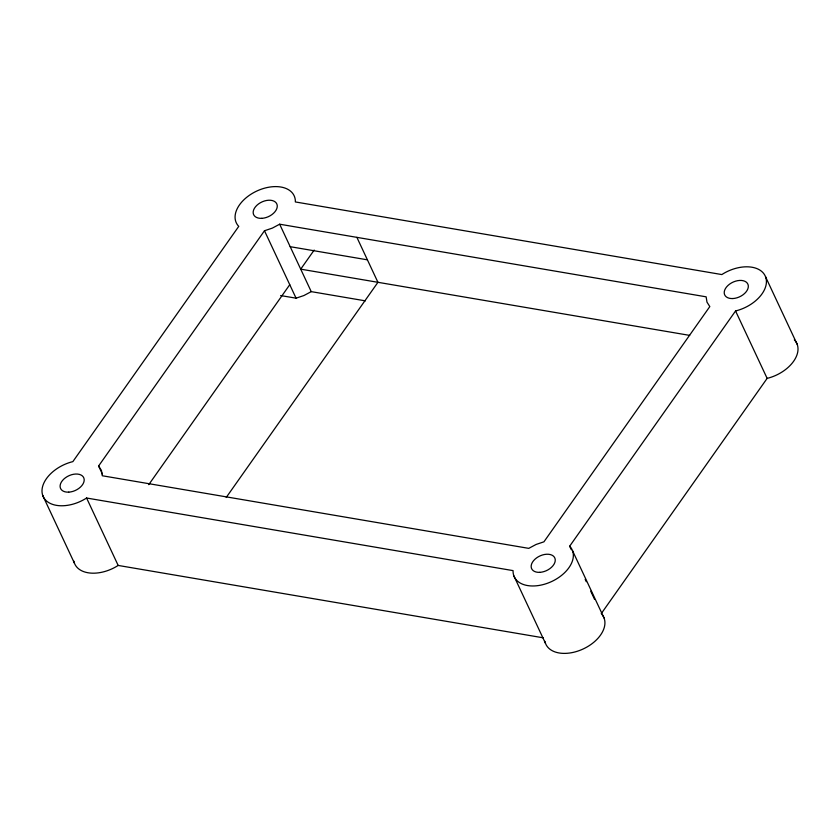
<?xml version="1.0" encoding="UTF-8"?>
<svg xmlns="http://www.w3.org/2000/svg" width="840" height="840" viewBox="0 0 840 840"><rect width="100%" height="100%" fill="white"/><g stroke="black" fill="none" stroke-linecap="round" stroke-linejoin="round"><path stroke-width="1.26" d="M98.606 466.001L264.484 230.759L272.318 228.123L279.657 224.207L706.135 296.825L706.976 302.127L709.811 306.579L543.932 541.821L536.099 544.457L528.759 548.363L102.281 475.755L101.441 470.453L98.606 466.001L102.448 474.212M148.754 484.659L289.758 284.697M314.171 250.078L300.709 269.157L689.682 335.381M226.222 497.459L377.937 282.314L356.885 237.363M74.424 563.157L42.84 495.726A31.931 20.097 -25.1 0 0 86.583 498.015L513.062 570.623A31.931 20.097 -25.1 0 0 550.305 582.13A31.931 20.097 -25.1 0 0 569.667 546.2L735.557 310.957A31.931 20.097 -25.1 0 0 765.576 276.843L797.16 344.274M601.251 613.63L767.141 378.378A31.931 20.097 -25.1 0 0 794.325 339.822M365.379 300.856L311.241 291.637L303.901 295.544L296.069 298.179L280.623 295.554M290.189 246.687L367.406 259.833M73.847 561.12A31.931 20.097 -25.1 0 0 118.167 565.436L543.354 637.833M735.557 310.957L767.141 378.378M572.502 550.651L604.086 618.072M569.667 546.2L571.326 549.749M585.186 579.327L586.288 581.69M590.72 591.15L594.605 599.434M513.902 575.936L545.486 643.356M279.657 224.207L311.241 291.637M264.484 230.759L296.069 298.179M86.583 498.015L118.167 565.436M601.965 614.428A31.931 20.097 -25.1 0 1 583.422 648.858A31.931 20.097 -25.1 0 1 544.908 641.319M42.84 495.726A31.931 20.097 -25.1 0 1 72.859 461.622L238.749 226.37A31.931 20.097 -25.1 0 1 258.111 190.449A31.931 20.097 -25.1 0 1 295.355 201.947L721.833 274.565A31.931 20.097 -25.1 0 1 765.576 276.843M68.743 492.146A12.779 8.043 -25.1 0 0 83.864 478.034A12.779 8.043 -25.1 0 0 63.819 479.094A12.779 8.043 -25.1 0 0 68.743 492.146M732.879 298.546A12.779 8.043 -25.1 0 0 747.999 284.435A12.779 8.043 -25.1 0 0 727.954 285.485A12.779 8.043 -25.1 0 0 732.879 298.546M539.805 572.345A12.779 8.043 -25.1 0 0 554.925 558.232A12.779 8.043 -25.1 0 0 534.881 559.293A12.779 8.043 -25.1 0 0 539.805 572.345M261.817 218.337A12.779 8.043 -25.1 0 0 276.938 204.225A12.779 8.043 -25.1 0 0 256.893 205.286A12.779 8.043 -25.1 0 0 261.817 218.337"/></g></svg>
